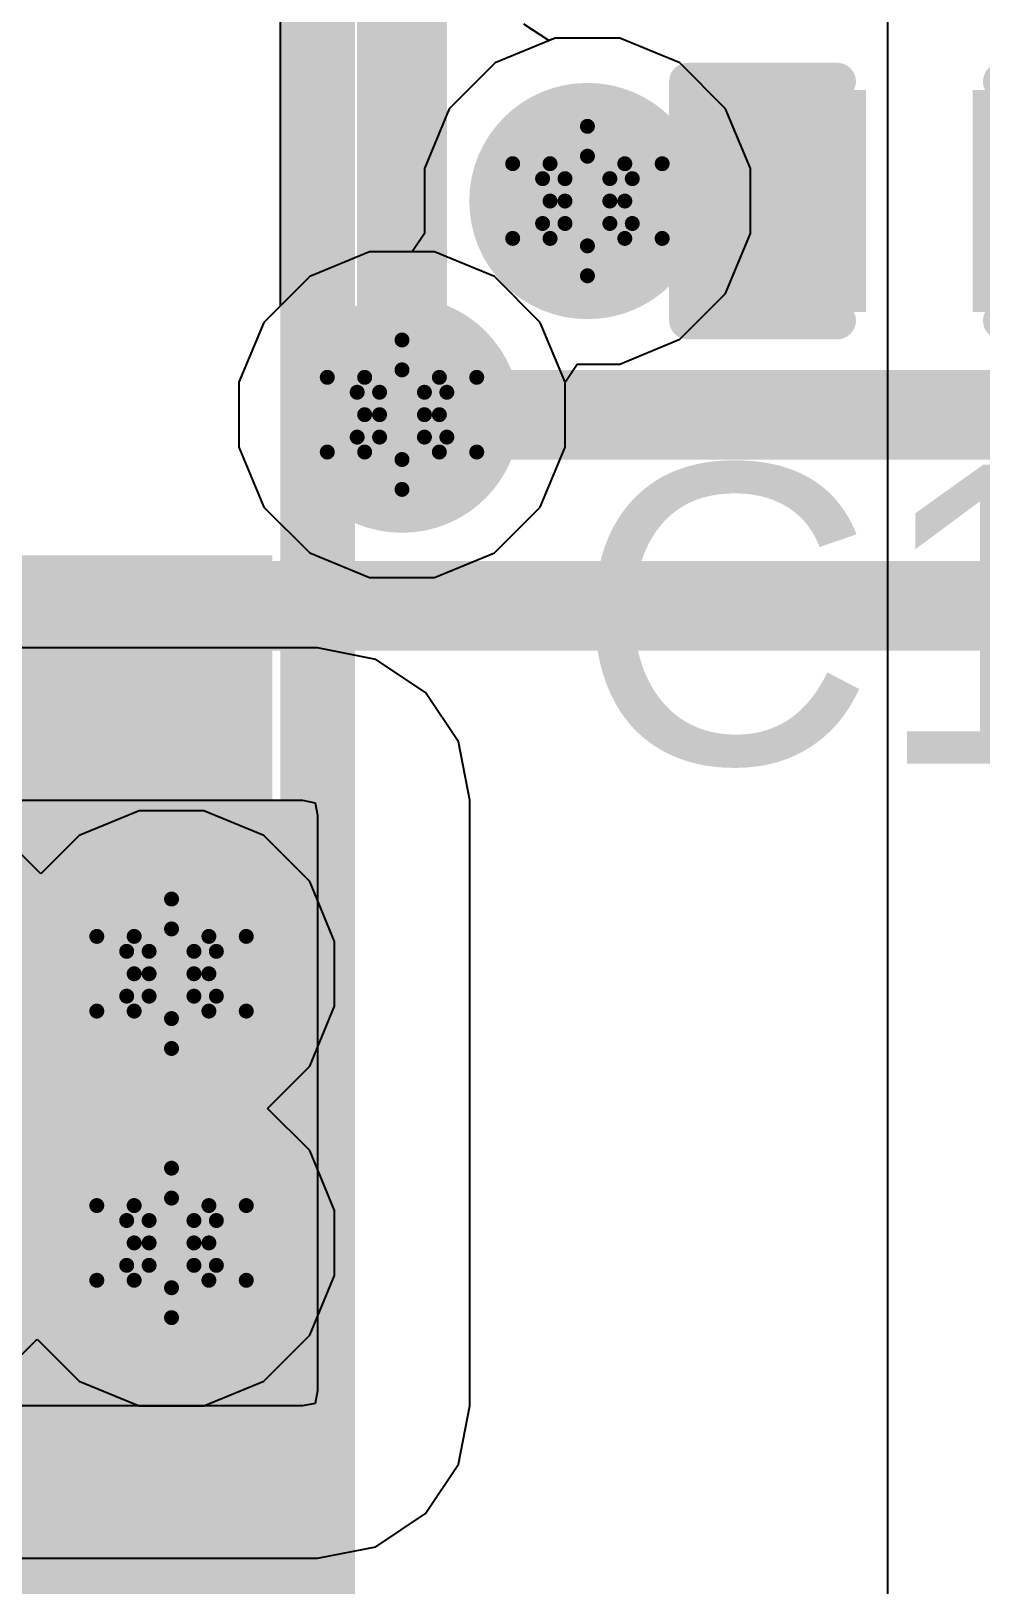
# Model space of a CAD drawing. Header units: inches. Extents: x -5 to 5328, y -4 to 5281.
# Drawn here: x 103.21 to 106.44, y 45.54 to 50.82 of the extents above; entities that cross this region are included whole.
import ezdxf

# ---------------------------------------------------------------- set-up
doc = ezdxf.new("R2010")
doc.units = ezdxf.units.IN
for name, color, linetype in [('Bottom Layer', 5, 'Continuous'), ('Bottom Solder', 6, 'Continuous'), ('Drill Drawing', 1, 'Continuous'), ('Layer 1', 16, 'Continuous'), ('Layer 2', 76, 'Continuous'), ('Top Layer', 1, 'Continuous'), ('Top Overlay', 2, 'Continuous'), ('Top Paste', 8, 'Continuous'), ('Top Solder', 216, 'Continuous'), ('Via Holes', 16, 'Continuous')]:
    doc.layers.add(name, color=color, linetype=linetype)
doc.styles.add('Arial', font='', dxfattribs={"height": 0.2})
doc.styles.get('Arial').set_extended_font_data('Arial')

# ---------------------------------------------------------------- blocks, each defined once
blk = doc.blocks.new('RES_2512_91')
at = {"layer": 'Top Layer'}
blk.add_hatch(color=1, dxfattribs=at).paths.add_polyline_path([(-4.05, 1.7), (-2.45, 1.7), (-2.45, -1.7), (-4.05, -1.7)])
at = {"layer": 'Top Paste'}
blk.add_hatch(color=8, dxfattribs=at).paths.add_polyline_path([(-4.05, 1.7), (-2.45, 1.7), (-2.45, -1.7), (-4.05, -1.7)])
at = {"layer": 'Top Solder'}
blk.add_hatch(color=216, dxfattribs=at).paths.add_polyline_path([(-4.1516, 1.8016), (-2.3484, 1.8016), (-2.3484, -1.8016), (-4.1516, -1.8016)])
at = {"layer": 'Top Overlay'}
blk.add_lwpolyline([(-4.2418, -1.8542, 0.254, 0.254, 0), (4.2366, -1.8542, 0.254, 0.254, 0)], format="xyseb", dxfattribs=at)
blk = doc.blocks.new('C___0402_198')
at = {"layer": 'Top Layer'}
for points in [[(-0.6985, -0.3175), (-0.6985, 0.3175), (-0.2413, 0.3175), (-0.2413, -0.3175)], [(0.2413, -0.3175), (0.2413, 0.3175), (0.6985, 0.3175), (0.6985, -0.3175)]]:
    blk.add_hatch(color=1, dxfattribs=at).paths.add_polyline_path(points)
at = {"layer": 'Top Paste'}
for points in [[(-0.6985, -0.3175), (-0.6985, 0.3175), (-0.2413, 0.3175), (-0.2413, -0.3175)], [(0.2413, -0.3175), (0.2413, 0.3175), (0.6985, 0.3175), (0.6985, -0.3175)]]:
    blk.add_hatch(color=8, dxfattribs=at).paths.add_polyline_path(points)
at = {"layer": 'Top Solder'}
for points in [[(-0.7585, -0.3775), (-0.7585, 0.3775), (-0.1813, 0.3775), (-0.1813, -0.3775)], [(0.1813, -0.3775), (0.1813, 0.3775), (0.7585, 0.3775), (0.7585, -0.3775)]]:
    blk.add_hatch(color=216, dxfattribs=at).paths.add_polyline_path(points)
at = {"layer": 'Top Overlay'}
for points in [[(-0.7874, 0.4064, 0.127, 0.127, 0), (-0.2794, 0.4064, 0.127, 0.127, 0)], [(-0.7874, -0.4064, 0.127, 0.127, 0), (-0.7874, 0.4064, 0.127, 0.127, 0)], [(0.2794, 0.4064, 0.127, 0.127, 0), (0.7874, 0.4064, 0.127, 0.127, 0)], [(0.7874, -0.4064, 0.127, 0.127, 0), (0.7874, 0.4064, 0.127, 0.127, 0)], [(-0.7874, -0.4064, 0.127, 0.127, 0), (-0.2794, -0.4064, 0.127, 0.127, 0)], [(0.2794, -0.4064, 0.127, 0.127, 0), (0.7874, -0.4064, 0.127, 0.127, 0)]]:
    blk.add_lwpolyline(points, format="xyseb", dxfattribs=at)
for points in [[(-0.8191, 0.4064, 0.0635, 0.0635, 1), (-0.7556, 0.4064, 0.0635, 0.0635, 1)], [(-0.8191, 0.4064, 0.0635, 0.0635, 1), (-0.7556, 0.4064, 0.0635, 0.0635, 1)], [(-0.3111, 0.4064, 0.0635, 0.0635, 1), (-0.2477, 0.4064, 0.0635, 0.0635, 1)], [(0.2477, 0.4064, 0.0635, 0.0635, 1), (0.3111, 0.4064, 0.0635, 0.0635, 1)], [(0.7556, 0.4064, 0.0635, 0.0635, 1), (0.8191, 0.4064, 0.0635, 0.0635, 1)], [(0.7556, 0.4064, 0.0635, 0.0635, 1), (0.8191, 0.4064, 0.0635, 0.0635, 1)], [(-0.8191, -0.4064, 0.0635, 0.0635, 1), (-0.7556, -0.4064, 0.0635, 0.0635, 1)], [(-0.8191, -0.4064, 0.0635, 0.0635, 1), (-0.7556, -0.4064, 0.0635, 0.0635, 1)], [(-0.3111, -0.4064, 0.0635, 0.0635, 1), (-0.2477, -0.4064, 0.0635, 0.0635, 1)], [(0.2477, -0.4064, 0.0635, 0.0635, 1), (0.3111, -0.4064, 0.0635, 0.0635, 1)], [(0.7556, -0.4064, 0.0635, 0.0635, 1), (0.8191, -0.4064, 0.0635, 0.0635, 1)], [(0.7556, -0.4064, 0.0635, 0.0635, 1), (0.8191, -0.4064, 0.0635, 0.0635, 1)]]:
    blk.add_lwpolyline(points, format="xyseb", close=True, dxfattribs=at)

msp = doc.modelspace()

# ---------------------------------------------------------------- hatches: boundary and pattern name
at = {"layer": 'Bottom Layer'}
h = msp.add_hatch(color=5, dxfattribs=at)
edge = h.paths.add_edge_path()
edge.add_arc((105.1009, 50.2444), 0.3, 0, 360)
h = msp.add_hatch(color=5, dxfattribs=at)
edge = h.paths.add_edge_path()
edge.add_arc((104.4707, 49.5182), 0.3, 0, 360)
msp.add_hatch(color=5, dxfattribs=at).paths.add_polyline_path([(100.33, 46.1488), (104.1837, 46.1488), (104.1837, 48.2075), (100.33, 48.2075)])
h = msp.add_hatch(color=5, dxfattribs=at)
edge = h.paths.add_edge_path()
edge.add_arc((103.6874, 47.6178), 0.3, 0, 360)
h = msp.add_hatch(color=5, dxfattribs=at)
edge = h.paths.add_edge_path()
edge.add_arc((103.6874, 46.7028), 0.3, 0, 360)
at = {"layer": 'Bottom Solder'}
h = msp.add_hatch(color=6, dxfattribs=at)
edge = h.paths.add_edge_path()
edge.add_arc((105.1009, 50.2444), 0.4016, 0, 360)
h = msp.add_hatch(color=6, dxfattribs=at)
edge = h.paths.add_edge_path()
edge.add_arc((104.4707, 49.5182), 0.4016, 0, 360)
h = msp.add_hatch(color=6, dxfattribs=at)
edge = h.paths.add_edge_path()
edge.add_arc((103.6874, 47.6178), 0.4016, 0, 360)
h = msp.add_hatch(color=6, dxfattribs=at)
edge = h.paths.add_edge_path()
edge.add_arc((103.6874, 46.7028), 0.4016, 0, 360)
at = {"layer": 'Layer 1'}
h = msp.add_hatch(color=16, dxfattribs=at)
edge = h.paths.add_edge_path()
edge.add_arc((105.1009, 50.2444), 0.3, 0, 360)
h = msp.add_hatch(color=16, dxfattribs=at)
edge = h.paths.add_edge_path()
edge.add_arc((104.4707, 49.5182), 0.3, 0, 360)
h = msp.add_hatch(color=16, dxfattribs=at)
edge = h.paths.add_edge_path()
edge.add_arc((103.6874, 47.6178), 0.3, 0, 360)
h = msp.add_hatch(color=16, dxfattribs=at)
edge = h.paths.add_edge_path()
edge.add_arc((103.6874, 46.7028), 0.3, 0, 360)
at = {"layer": 'Layer 2'}
h = msp.add_hatch(color=76, dxfattribs=at)
edge = h.paths.add_edge_path()
edge.add_arc((105.1009, 50.2444), 0.3, 0, 360)
h = msp.add_hatch(color=76, dxfattribs=at)
edge = h.paths.add_edge_path()
edge.add_arc((104.4707, 49.5182), 0.3, 0, 360)
h = msp.add_hatch(color=76, dxfattribs=at)
edge = h.paths.add_edge_path()
edge.add_arc((103.6874, 47.6178), 0.3, 0, 360)
h = msp.add_hatch(color=76, dxfattribs=at)
edge = h.paths.add_edge_path()
edge.add_arc((103.6874, 46.7028), 0.3, 0, 360)
at = {"layer": 'Top Layer'}
h = msp.add_hatch(color=1, dxfattribs=at)
edge = h.paths.add_edge_path()
edge.add_arc((105.1009, 50.2444), 0.3, 0, 360)
h = msp.add_hatch(color=1, dxfattribs=at)
edge = h.paths.add_edge_path()
edge.add_arc((104.4707, 49.5182), 0.3, 0, 360)
msp.add_hatch(color=1, dxfattribs=at).paths.add_polyline_path([(100.6295, 44.3102), (104.0295, 44.3102), (104.0295, 49.0397), (100.6295, 49.0397)])
h = msp.add_hatch(color=1, dxfattribs=at)
edge = h.paths.add_edge_path()
edge.add_arc((103.6874, 47.6178), 0.3, 0, 360)
h = msp.add_hatch(color=1, dxfattribs=at)
edge = h.paths.add_edge_path()
edge.add_arc((103.6874, 46.7028), 0.3, 0, 360)
at = {"layer": 'Top Solder'}
h = msp.add_hatch(color=216, dxfattribs=at)
edge = h.paths.add_edge_path()
edge.add_arc((105.1009, 50.2444), 0.4016, 0, 360)
h = msp.add_hatch(color=216, dxfattribs=at)
edge = h.paths.add_edge_path()
edge.add_arc((104.4707, 49.5182), 0.4016, 0, 360)
h = msp.add_hatch(color=216, dxfattribs=at)
edge = h.paths.add_edge_path()
edge.add_arc((103.6874, 47.6178), 0.4016, 0, 360)
h = msp.add_hatch(color=216, dxfattribs=at)
edge = h.paths.add_edge_path()
edge.add_arc((103.6874, 46.7028), 0.4016, 0, 360)
at = {"layer": 'Via Holes'}
h = msp.add_hatch(color=7, dxfattribs=at)
edge = h.paths.add_edge_path()
edge.add_arc((105.1009, 50.2444), 0.15, 0, 360)
h = msp.add_hatch(color=7, dxfattribs=at)
edge = h.paths.add_edge_path()
edge.add_arc((104.4707, 49.5182), 0.15, 0, 360)
h = msp.add_hatch(color=7, dxfattribs=at)
edge = h.paths.add_edge_path()
edge.add_arc((103.6874, 47.6178), 0.15, 0, 360)
h = msp.add_hatch(color=7, dxfattribs=at)
edge = h.paths.add_edge_path()
edge.add_arc((103.6874, 46.7028), 0.15, 0, 360)

# ---------------------------------------------------------------- linework, layer by layer
at = {"layer": 'Bottom Layer'}
for p, q in [((104.9907, 50.7984), (104.7871, 50.714)), ((105.2111, 50.7984), (104.9907, 50.7984)), ((105.4147, 50.714), (105.2111, 50.7984)), ((104.7871, 50.714), (104.6313, 50.5582)), ((105.5706, 50.5582), (105.4147, 50.714)), ((104.6313, 50.5582), (104.5469, 50.3546)), ((105.6549, 50.3546), (105.5706, 50.5582)), ((104.5469, 50.3546), (104.5469, 50.1342)), ((105.6549, 50.1342), (105.6549, 50.3546)), ((104.5469, 50.1342), (104.5055, 50.0722)), ((105.5706, 49.9305), (105.6549, 50.1342)), ((104.3605, 50.0722), (104.1569, 49.9878)), ((104.5055, 50.0722), (104.3605, 50.0722)), ((104.1569, 49.9878), (104.0011, 49.832)), ((105.4147, 49.7747), (105.5706, 49.9305)), ((104.0011, 49.832), (103.9167, 49.6284)), ((105.2111, 49.6904), (105.4147, 49.7747)), ((105.0247, 49.6284), (105.0662, 49.6904)), ((105.0662, 49.6904), (105.2111, 49.6904)), ((103.9167, 49.6284), (103.9167, 49.408)), ((105.0247, 49.408), (105.0247, 49.6284)), ((103.9167, 49.408), (104.0011, 49.2044)), ((104.9404, 49.2044), (105.0247, 49.408)), ((104.0011, 49.2044), (104.1569, 49.0485)), ((104.7845, 49.0485), (104.9404, 49.2044)), ((104.1569, 49.0485), (104.3605, 48.9642)), ((104.5809, 48.9642), (104.7845, 49.0485)), ((104.3605, 48.9642), (104.5809, 48.9642)), ((104.1837, 48.7255), (100.33, 48.7255)), ((104.3819, 48.6861), (104.1837, 48.7255)), ((104.55, 48.5738), (104.3819, 48.6861)), ((104.6622, 48.4058), (104.55, 48.5738)), ((104.7017, 48.2075), (104.6622, 48.4058)), ((100.381, 48.2075), (104.1327, 48.2075)), ((104.1327, 48.2075), (104.1753, 48.1991)), ((104.1753, 48.1991), (104.1837, 48.1565)), ((104.7017, 46.1488), (104.7017, 48.2075)), ((104.1837, 48.1565), (104.1837, 46.1998)), ((104.1837, 46.1998), (104.1753, 46.1572)), ((104.1327, 46.1488), (100.381, 46.1488)), ((104.1753, 46.1572), (104.1327, 46.1488)), ((104.6622, 45.9505), (104.7017, 46.1488)), ((104.55, 45.7825), (104.6622, 45.9505)), ((104.3819, 45.6702), (104.55, 45.7825)), ((104.1837, 45.6308), (104.3819, 45.6702)), ((100.33, 45.6308), (104.1837, 45.6308))]:
    msp.add_line(p, q, dxfattribs=at)
at = {"layer": 'Drill Drawing'}
for points in [[(104.9739, 50.3714, 0.0508, 0.0508, 0), (105.1009, 50.4984, 0.0508, 0.0508, 0)], [(105.1009, 50.4984, 0.0508, 0.0508, 0), (105.2279, 50.3714, 0.0508, 0.0508, 0)], [(104.8469, 50.3714, 0.0508, 0.0508, 0), (104.9739, 50.2444, 0.0508, 0.0508, 0)], [(104.8469, 50.3714, 0.0508, 0.0508, 0), (104.9739, 50.3714, 0.0508, 0.0508, 0)], [(105.0247, 50.3206, 0.0508, 0.0508, 0), (105.1009, 50.3968, 0.0508, 0.0508, 0)], [(105.1009, 50.3968, 0.0508, 0.0508, 0), (105.1771, 50.3206, 0.0508, 0.0508, 0)], [(105.2279, 50.3714, 0.0508, 0.0508, 0), (105.3549, 50.3714, 0.0508, 0.0508, 0)], [(105.2279, 50.2444, 0.0508, 0.0508, 0), (105.3549, 50.3714, 0.0508, 0.0508, 0)], [(104.9485, 50.3206, 0.0508, 0.0508, 0), (105.0247, 50.2444, 0.0508, 0.0508, 0)], [(104.9485, 50.3206, 0.0508, 0.0508, 0), (105.0247, 50.3206, 0.0508, 0.0508, 0)], [(105.1771, 50.3206, 0.0508, 0.0508, 0), (105.2533, 50.3206, 0.0508, 0.0508, 0)], [(105.1771, 50.2444, 0.0508, 0.0508, 0), (105.2533, 50.3206, 0.0508, 0.0508, 0)], [(104.8469, 50.1174, 0.0508, 0.0508, 0), (104.9739, 50.2444, 0.0508, 0.0508, 0)], [(104.9485, 50.1682, 0.0508, 0.0508, 0), (105.0247, 50.2444, 0.0508, 0.0508, 0)], [(105.1771, 50.2444, 0.0508, 0.0508, 0), (105.2533, 50.1682, 0.0508, 0.0508, 0)], [(105.2279, 50.2444, 0.0508, 0.0508, 0), (105.3549, 50.1174, 0.0508, 0.0508, 0)], [(104.9485, 50.1682, 0.0508, 0.0508, 0), (105.0247, 50.1682, 0.0508, 0.0508, 0)], [(105.0247, 50.1682, 0.0508, 0.0508, 0), (105.1009, 50.092, 0.0508, 0.0508, 0)], [(105.1009, 50.092, 0.0508, 0.0508, 0), (105.1771, 50.1682, 0.0508, 0.0508, 0)], [(105.1771, 50.1682, 0.0508, 0.0508, 0), (105.2533, 50.1682, 0.0508, 0.0508, 0)], [(104.8469, 50.1174, 0.0508, 0.0508, 0), (104.9739, 50.1174, 0.0508, 0.0508, 0)], [(104.9739, 50.1174, 0.0508, 0.0508, 0), (105.1009, 49.9904, 0.0508, 0.0508, 0)], [(105.1009, 49.9904, 0.0508, 0.0508, 0), (105.2279, 50.1174, 0.0508, 0.0508, 0)], [(105.2279, 50.1174, 0.0508, 0.0508, 0), (105.3549, 50.1174, 0.0508, 0.0508, 0)], [(104.3437, 49.6452, 0.0508, 0.0508, 0), (104.4707, 49.7722, 0.0508, 0.0508, 0)], [(104.4707, 49.7722, 0.0508, 0.0508, 0), (104.5977, 49.6452, 0.0508, 0.0508, 0)], [(104.2167, 49.6452, 0.0508, 0.0508, 0), (104.3437, 49.5182, 0.0508, 0.0508, 0)], [(104.2167, 49.6452, 0.0508, 0.0508, 0), (104.3437, 49.6452, 0.0508, 0.0508, 0)], [(104.3945, 49.5944, 0.0508, 0.0508, 0), (104.4707, 49.6706, 0.0508, 0.0508, 0)], [(104.4707, 49.6706, 0.0508, 0.0508, 0), (104.5469, 49.5944, 0.0508, 0.0508, 0)], [(104.5977, 49.6452, 0.0508, 0.0508, 0), (104.7247, 49.6452, 0.0508, 0.0508, 0)], [(104.5977, 49.5182, 0.0508, 0.0508, 0), (104.7247, 49.6452, 0.0508, 0.0508, 0)], [(104.3183, 49.5944, 0.0508, 0.0508, 0), (104.3945, 49.5182, 0.0508, 0.0508, 0)], [(104.3183, 49.5944, 0.0508, 0.0508, 0), (104.3945, 49.5944, 0.0508, 0.0508, 0)], [(104.5469, 49.5944, 0.0508, 0.0508, 0), (104.6231, 49.5944, 0.0508, 0.0508, 0)], [(104.5469, 49.5182, 0.0508, 0.0508, 0), (104.6231, 49.5944, 0.0508, 0.0508, 0)], [(104.2167, 49.3912, 0.0508, 0.0508, 0), (104.3437, 49.5182, 0.0508, 0.0508, 0)], [(104.3183, 49.442, 0.0508, 0.0508, 0), (104.3945, 49.5182, 0.0508, 0.0508, 0)], [(104.5469, 49.5182, 0.0508, 0.0508, 0), (104.6231, 49.442, 0.0508, 0.0508, 0)], [(104.5977, 49.5182, 0.0508, 0.0508, 0), (104.7247, 49.3912, 0.0508, 0.0508, 0)], [(104.3183, 49.442, 0.0508, 0.0508, 0), (104.3945, 49.442, 0.0508, 0.0508, 0)], [(104.3945, 49.442, 0.0508, 0.0508, 0), (104.4707, 49.3658, 0.0508, 0.0508, 0)], [(104.4707, 49.3658, 0.0508, 0.0508, 0), (104.5469, 49.442, 0.0508, 0.0508, 0)], [(104.5469, 49.442, 0.0508, 0.0508, 0), (104.6231, 49.442, 0.0508, 0.0508, 0)], [(104.2167, 49.3912, 0.0508, 0.0508, 0), (104.3437, 49.3912, 0.0508, 0.0508, 0)], [(104.3437, 49.3912, 0.0508, 0.0508, 0), (104.4707, 49.2642, 0.0508, 0.0508, 0)], [(104.4707, 49.2642, 0.0508, 0.0508, 0), (104.5977, 49.3912, 0.0508, 0.0508, 0)], [(104.5977, 49.3912, 0.0508, 0.0508, 0), (104.7247, 49.3912, 0.0508, 0.0508, 0)], [(103.5604, 47.7448, 0.0508, 0.0508, 0), (103.6874, 47.8718, 0.0508, 0.0508, 0)], [(103.6874, 47.8718, 0.0508, 0.0508, 0), (103.8144, 47.7448, 0.0508, 0.0508, 0)], [(103.4334, 47.7448, 0.0508, 0.0508, 0), (103.5604, 47.6178, 0.0508, 0.0508, 0)], [(103.4334, 47.7448, 0.0508, 0.0508, 0), (103.5604, 47.7448, 0.0508, 0.0508, 0)], [(103.6112, 47.694, 0.0508, 0.0508, 0), (103.6874, 47.7702, 0.0508, 0.0508, 0)], [(103.6874, 47.7702, 0.0508, 0.0508, 0), (103.7636, 47.694, 0.0508, 0.0508, 0)], [(103.8144, 47.7448, 0.0508, 0.0508, 0), (103.9414, 47.7448, 0.0508, 0.0508, 0)], [(103.8144, 47.6178, 0.0508, 0.0508, 0), (103.9414, 47.7448, 0.0508, 0.0508, 0)], [(103.535, 47.694, 0.0508, 0.0508, 0), (103.6112, 47.6178, 0.0508, 0.0508, 0)], [(103.535, 47.694, 0.0508, 0.0508, 0), (103.6112, 47.694, 0.0508, 0.0508, 0)], [(103.7636, 47.694, 0.0508, 0.0508, 0), (103.8398, 47.694, 0.0508, 0.0508, 0)], [(103.7636, 47.6178, 0.0508, 0.0508, 0), (103.8398, 47.694, 0.0508, 0.0508, 0)], [(103.4334, 47.4908, 0.0508, 0.0508, 0), (103.5604, 47.6178, 0.0508, 0.0508, 0)], [(103.535, 47.5416, 0.0508, 0.0508, 0), (103.6112, 47.6178, 0.0508, 0.0508, 0)], [(103.7636, 47.6178, 0.0508, 0.0508, 0), (103.8398, 47.5416, 0.0508, 0.0508, 0)], [(103.8144, 47.6178, 0.0508, 0.0508, 0), (103.9414, 47.4908, 0.0508, 0.0508, 0)], [(103.535, 47.5416, 0.0508, 0.0508, 0), (103.6112, 47.5416, 0.0508, 0.0508, 0)], [(103.6112, 47.5416, 0.0508, 0.0508, 0), (103.6874, 47.4654, 0.0508, 0.0508, 0)], [(103.6874, 47.4654, 0.0508, 0.0508, 0), (103.7636, 47.5416, 0.0508, 0.0508, 0)], [(103.7636, 47.5416, 0.0508, 0.0508, 0), (103.8398, 47.5416, 0.0508, 0.0508, 0)], [(103.4334, 47.4908, 0.0508, 0.0508, 0), (103.5604, 47.4908, 0.0508, 0.0508, 0)], [(103.5604, 47.4908, 0.0508, 0.0508, 0), (103.6874, 47.3638, 0.0508, 0.0508, 0)], [(103.6874, 47.3638, 0.0508, 0.0508, 0), (103.8144, 47.4908, 0.0508, 0.0508, 0)], [(103.8144, 47.4908, 0.0508, 0.0508, 0), (103.9414, 47.4908, 0.0508, 0.0508, 0)], [(103.5604, 46.8298, 0.0508, 0.0508, 0), (103.6874, 46.9568, 0.0508, 0.0508, 0)], [(103.6874, 46.9568, 0.0508, 0.0508, 0), (103.8144, 46.8298, 0.0508, 0.0508, 0)], [(103.4334, 46.8298, 0.0508, 0.0508, 0), (103.5604, 46.7028, 0.0508, 0.0508, 0)], [(103.4334, 46.8298, 0.0508, 0.0508, 0), (103.5604, 46.8298, 0.0508, 0.0508, 0)], [(103.6112, 46.779, 0.0508, 0.0508, 0), (103.6874, 46.8552, 0.0508, 0.0508, 0)], [(103.6874, 46.8552, 0.0508, 0.0508, 0), (103.7636, 46.779, 0.0508, 0.0508, 0)], [(103.8144, 46.8298, 0.0508, 0.0508, 0), (103.9414, 46.8298, 0.0508, 0.0508, 0)], [(103.8144, 46.7028, 0.0508, 0.0508, 0), (103.9414, 46.8298, 0.0508, 0.0508, 0)], [(103.535, 46.779, 0.0508, 0.0508, 0), (103.6112, 46.7028, 0.0508, 0.0508, 0)], [(103.535, 46.779, 0.0508, 0.0508, 0), (103.6112, 46.779, 0.0508, 0.0508, 0)], [(103.7636, 46.779, 0.0508, 0.0508, 0), (103.8398, 46.779, 0.0508, 0.0508, 0)], [(103.7636, 46.7028, 0.0508, 0.0508, 0), (103.8398, 46.779, 0.0508, 0.0508, 0)], [(103.4334, 46.5758, 0.0508, 0.0508, 0), (103.5604, 46.7028, 0.0508, 0.0508, 0)], [(103.535, 46.6266, 0.0508, 0.0508, 0), (103.6112, 46.7028, 0.0508, 0.0508, 0)], [(103.7636, 46.7028, 0.0508, 0.0508, 0), (103.8398, 46.6266, 0.0508, 0.0508, 0)], [(103.8144, 46.7028, 0.0508, 0.0508, 0), (103.9414, 46.5758, 0.0508, 0.0508, 0)], [(103.535, 46.6266, 0.0508, 0.0508, 0), (103.6112, 46.6266, 0.0508, 0.0508, 0)], [(103.6112, 46.6266, 0.0508, 0.0508, 0), (103.6874, 46.5504, 0.0508, 0.0508, 0)], [(103.6874, 46.5504, 0.0508, 0.0508, 0), (103.7636, 46.6266, 0.0508, 0.0508, 0)], [(103.7636, 46.6266, 0.0508, 0.0508, 0), (103.8398, 46.6266, 0.0508, 0.0508, 0)], [(103.4334, 46.5758, 0.0508, 0.0508, 0), (103.5604, 46.5758, 0.0508, 0.0508, 0)], [(103.5604, 46.5758, 0.0508, 0.0508, 0), (103.6874, 46.4488, 0.0508, 0.0508, 0)], [(103.6874, 46.4488, 0.0508, 0.0508, 0), (103.8144, 46.5758, 0.0508, 0.0508, 0)], [(103.8144, 46.5758, 0.0508, 0.0508, 0), (103.9414, 46.5758, 0.0508, 0.0508, 0)]]:
    msp.add_lwpolyline(points, format="xyseb", dxfattribs=at)
for points in [[(105.0882, 50.4984, 0.0254, 0.0254, 1), (105.1136, 50.4984, 0.0254, 0.0254, 1)], [(105.0882, 50.4984, 0.0254, 0.0254, 1), (105.1136, 50.4984, 0.0254, 0.0254, 1)], [(104.8342, 50.3714, 0.0254, 0.0254, 1), (104.8596, 50.3714, 0.0254, 0.0254, 1)], [(104.8342, 50.3714, 0.0254, 0.0254, 1), (104.8596, 50.3714, 0.0254, 0.0254, 1)], [(104.9612, 50.3714, 0.0254, 0.0254, 1), (104.9866, 50.3714, 0.0254, 0.0254, 1)], [(104.9612, 50.3714, 0.0254, 0.0254, 1), (104.9866, 50.3714, 0.0254, 0.0254, 1)], [(105.0882, 50.3968, 0.0254, 0.0254, 1), (105.1136, 50.3968, 0.0254, 0.0254, 1)], [(105.0882, 50.3968, 0.0254, 0.0254, 1), (105.1136, 50.3968, 0.0254, 0.0254, 1)], [(105.2152, 50.3714, 0.0254, 0.0254, 1), (105.2406, 50.3714, 0.0254, 0.0254, 1)], [(105.2152, 50.3714, 0.0254, 0.0254, 1), (105.2406, 50.3714, 0.0254, 0.0254, 1)], [(105.3422, 50.3714, 0.0254, 0.0254, 1), (105.3676, 50.3714, 0.0254, 0.0254, 1)], [(105.3422, 50.3714, 0.0254, 0.0254, 1), (105.3676, 50.3714, 0.0254, 0.0254, 1)], [(104.9358, 50.3206, 0.0254, 0.0254, 1), (104.9612, 50.3206, 0.0254, 0.0254, 1)], [(104.9358, 50.3206, 0.0254, 0.0254, 1), (104.9612, 50.3206, 0.0254, 0.0254, 1)], [(105.012, 50.3206, 0.0254, 0.0254, 1), (105.0374, 50.3206, 0.0254, 0.0254, 1)], [(105.012, 50.3206, 0.0254, 0.0254, 1), (105.0374, 50.3206, 0.0254, 0.0254, 1)], [(105.1644, 50.3206, 0.0254, 0.0254, 1), (105.1898, 50.3206, 0.0254, 0.0254, 1)], [(105.1644, 50.3206, 0.0254, 0.0254, 1), (105.1898, 50.3206, 0.0254, 0.0254, 1)], [(105.2406, 50.3206, 0.0254, 0.0254, 1), (105.266, 50.3206, 0.0254, 0.0254, 1)], [(105.2406, 50.3206, 0.0254, 0.0254, 1), (105.266, 50.3206, 0.0254, 0.0254, 1)], [(104.9612, 50.2444, 0.0254, 0.0254, 1), (104.9866, 50.2444, 0.0254, 0.0254, 1)], [(104.9612, 50.2444, 0.0254, 0.0254, 1), (104.9866, 50.2444, 0.0254, 0.0254, 1)], [(105.012, 50.2444, 0.0254, 0.0254, 1), (105.0374, 50.2444, 0.0254, 0.0254, 1)], [(105.012, 50.2444, 0.0254, 0.0254, 1), (105.0374, 50.2444, 0.0254, 0.0254, 1)], [(105.1644, 50.2444, 0.0254, 0.0254, 1), (105.1898, 50.2444, 0.0254, 0.0254, 1)], [(105.1644, 50.2444, 0.0254, 0.0254, 1), (105.1898, 50.2444, 0.0254, 0.0254, 1)], [(105.2152, 50.2444, 0.0254, 0.0254, 1), (105.2406, 50.2444, 0.0254, 0.0254, 1)], [(105.2152, 50.2444, 0.0254, 0.0254, 1), (105.2406, 50.2444, 0.0254, 0.0254, 1)], [(104.9358, 50.1682, 0.0254, 0.0254, 1), (104.9612, 50.1682, 0.0254, 0.0254, 1)], [(104.9358, 50.1682, 0.0254, 0.0254, 1), (104.9612, 50.1682, 0.0254, 0.0254, 1)], [(105.012, 50.1682, 0.0254, 0.0254, 1), (105.0374, 50.1682, 0.0254, 0.0254, 1)], [(105.012, 50.1682, 0.0254, 0.0254, 1), (105.0374, 50.1682, 0.0254, 0.0254, 1)], [(105.1644, 50.1682, 0.0254, 0.0254, 1), (105.1898, 50.1682, 0.0254, 0.0254, 1)], [(105.1644, 50.1682, 0.0254, 0.0254, 1), (105.1898, 50.1682, 0.0254, 0.0254, 1)], [(105.2406, 50.1682, 0.0254, 0.0254, 1), (105.266, 50.1682, 0.0254, 0.0254, 1)], [(105.2406, 50.1682, 0.0254, 0.0254, 1), (105.266, 50.1682, 0.0254, 0.0254, 1)], [(104.8342, 50.1174, 0.0254, 0.0254, 1), (104.8596, 50.1174, 0.0254, 0.0254, 1)], [(104.8342, 50.1174, 0.0254, 0.0254, 1), (104.8596, 50.1174, 0.0254, 0.0254, 1)], [(104.9612, 50.1174, 0.0254, 0.0254, 1), (104.9866, 50.1174, 0.0254, 0.0254, 1)], [(104.9612, 50.1174, 0.0254, 0.0254, 1), (104.9866, 50.1174, 0.0254, 0.0254, 1)], [(105.2152, 50.1174, 0.0254, 0.0254, 1), (105.2406, 50.1174, 0.0254, 0.0254, 1)], [(105.2152, 50.1174, 0.0254, 0.0254, 1), (105.2406, 50.1174, 0.0254, 0.0254, 1)], [(105.3422, 50.1174, 0.0254, 0.0254, 1), (105.3676, 50.1174, 0.0254, 0.0254, 1)], [(105.3422, 50.1174, 0.0254, 0.0254, 1), (105.3676, 50.1174, 0.0254, 0.0254, 1)], [(105.0882, 50.092, 0.0254, 0.0254, 1), (105.1136, 50.092, 0.0254, 0.0254, 1)], [(105.0882, 50.092, 0.0254, 0.0254, 1), (105.1136, 50.092, 0.0254, 0.0254, 1)], [(105.0882, 49.9904, 0.0254, 0.0254, 1), (105.1136, 49.9904, 0.0254, 0.0254, 1)], [(105.0882, 49.9904, 0.0254, 0.0254, 1), (105.1136, 49.9904, 0.0254, 0.0254, 1)], [(104.458, 49.7722, 0.0254, 0.0254, 1), (104.4834, 49.7722, 0.0254, 0.0254, 1)], [(104.458, 49.7722, 0.0254, 0.0254, 1), (104.4834, 49.7722, 0.0254, 0.0254, 1)], [(104.204, 49.6452, 0.0254, 0.0254, 1), (104.2294, 49.6452, 0.0254, 0.0254, 1)], [(104.204, 49.6452, 0.0254, 0.0254, 1), (104.2294, 49.6452, 0.0254, 0.0254, 1)], [(104.331, 49.6452, 0.0254, 0.0254, 1), (104.3564, 49.6452, 0.0254, 0.0254, 1)], [(104.331, 49.6452, 0.0254, 0.0254, 1), (104.3564, 49.6452, 0.0254, 0.0254, 1)], [(104.458, 49.6706, 0.0254, 0.0254, 1), (104.4834, 49.6706, 0.0254, 0.0254, 1)], [(104.458, 49.6706, 0.0254, 0.0254, 1), (104.4834, 49.6706, 0.0254, 0.0254, 1)], [(104.585, 49.6452, 0.0254, 0.0254, 1), (104.6104, 49.6452, 0.0254, 0.0254, 1)], [(104.585, 49.6452, 0.0254, 0.0254, 1), (104.6104, 49.6452, 0.0254, 0.0254, 1)], [(104.712, 49.6452, 0.0254, 0.0254, 1), (104.7374, 49.6452, 0.0254, 0.0254, 1)], [(104.712, 49.6452, 0.0254, 0.0254, 1), (104.7374, 49.6452, 0.0254, 0.0254, 1)], [(104.3056, 49.5944, 0.0254, 0.0254, 1), (104.331, 49.5944, 0.0254, 0.0254, 1)], [(104.3056, 49.5944, 0.0254, 0.0254, 1), (104.331, 49.5944, 0.0254, 0.0254, 1)], [(104.3818, 49.5944, 0.0254, 0.0254, 1), (104.4072, 49.5944, 0.0254, 0.0254, 1)], [(104.3818, 49.5944, 0.0254, 0.0254, 1), (104.4072, 49.5944, 0.0254, 0.0254, 1)], [(104.5342, 49.5944, 0.0254, 0.0254, 1), (104.5596, 49.5944, 0.0254, 0.0254, 1)], [(104.5342, 49.5944, 0.0254, 0.0254, 1), (104.5596, 49.5944, 0.0254, 0.0254, 1)], [(104.6104, 49.5944, 0.0254, 0.0254, 1), (104.6358, 49.5944, 0.0254, 0.0254, 1)], [(104.6104, 49.5944, 0.0254, 0.0254, 1), (104.6358, 49.5944, 0.0254, 0.0254, 1)], [(104.331, 49.5182, 0.0254, 0.0254, 1), (104.3564, 49.5182, 0.0254, 0.0254, 1)], [(104.331, 49.5182, 0.0254, 0.0254, 1), (104.3564, 49.5182, 0.0254, 0.0254, 1)], [(104.3818, 49.5182, 0.0254, 0.0254, 1), (104.4072, 49.5182, 0.0254, 0.0254, 1)], [(104.3818, 49.5182, 0.0254, 0.0254, 1), (104.4072, 49.5182, 0.0254, 0.0254, 1)], [(104.5342, 49.5182, 0.0254, 0.0254, 1), (104.5596, 49.5182, 0.0254, 0.0254, 1)], [(104.5342, 49.5182, 0.0254, 0.0254, 1), (104.5596, 49.5182, 0.0254, 0.0254, 1)], [(104.585, 49.5182, 0.0254, 0.0254, 1), (104.6104, 49.5182, 0.0254, 0.0254, 1)], [(104.585, 49.5182, 0.0254, 0.0254, 1), (104.6104, 49.5182, 0.0254, 0.0254, 1)], [(104.3056, 49.442, 0.0254, 0.0254, 1), (104.331, 49.442, 0.0254, 0.0254, 1)], [(104.3056, 49.442, 0.0254, 0.0254, 1), (104.331, 49.442, 0.0254, 0.0254, 1)], [(104.3818, 49.442, 0.0254, 0.0254, 1), (104.4072, 49.442, 0.0254, 0.0254, 1)], [(104.3818, 49.442, 0.0254, 0.0254, 1), (104.4072, 49.442, 0.0254, 0.0254, 1)], [(104.5342, 49.442, 0.0254, 0.0254, 1), (104.5596, 49.442, 0.0254, 0.0254, 1)], [(104.5342, 49.442, 0.0254, 0.0254, 1), (104.5596, 49.442, 0.0254, 0.0254, 1)], [(104.6104, 49.442, 0.0254, 0.0254, 1), (104.6358, 49.442, 0.0254, 0.0254, 1)], [(104.6104, 49.442, 0.0254, 0.0254, 1), (104.6358, 49.442, 0.0254, 0.0254, 1)], [(104.204, 49.3912, 0.0254, 0.0254, 1), (104.2294, 49.3912, 0.0254, 0.0254, 1)], [(104.204, 49.3912, 0.0254, 0.0254, 1), (104.2294, 49.3912, 0.0254, 0.0254, 1)], [(104.331, 49.3912, 0.0254, 0.0254, 1), (104.3564, 49.3912, 0.0254, 0.0254, 1)], [(104.331, 49.3912, 0.0254, 0.0254, 1), (104.3564, 49.3912, 0.0254, 0.0254, 1)], [(104.458, 49.3658, 0.0254, 0.0254, 1), (104.4834, 49.3658, 0.0254, 0.0254, 1)], [(104.458, 49.3658, 0.0254, 0.0254, 1), (104.4834, 49.3658, 0.0254, 0.0254, 1)], [(104.585, 49.3912, 0.0254, 0.0254, 1), (104.6104, 49.3912, 0.0254, 0.0254, 1)], [(104.585, 49.3912, 0.0254, 0.0254, 1), (104.6104, 49.3912, 0.0254, 0.0254, 1)], [(104.712, 49.3912, 0.0254, 0.0254, 1), (104.7374, 49.3912, 0.0254, 0.0254, 1)], [(104.712, 49.3912, 0.0254, 0.0254, 1), (104.7374, 49.3912, 0.0254, 0.0254, 1)], [(104.458, 49.2642, 0.0254, 0.0254, 1), (104.4834, 49.2642, 0.0254, 0.0254, 1)], [(104.458, 49.2642, 0.0254, 0.0254, 1), (104.4834, 49.2642, 0.0254, 0.0254, 1)], [(103.6747, 47.8718, 0.0254, 0.0254, 1), (103.7001, 47.8718, 0.0254, 0.0254, 1)], [(103.6747, 47.8718, 0.0254, 0.0254, 1), (103.7001, 47.8718, 0.0254, 0.0254, 1)], [(103.4207, 47.7448, 0.0254, 0.0254, 1), (103.4461, 47.7448, 0.0254, 0.0254, 1)], [(103.4207, 47.7448, 0.0254, 0.0254, 1), (103.4461, 47.7448, 0.0254, 0.0254, 1)], [(103.5477, 47.7448, 0.0254, 0.0254, 1), (103.5731, 47.7448, 0.0254, 0.0254, 1)], [(103.5477, 47.7448, 0.0254, 0.0254, 1), (103.5731, 47.7448, 0.0254, 0.0254, 1)], [(103.6747, 47.7702, 0.0254, 0.0254, 1), (103.7001, 47.7702, 0.0254, 0.0254, 1)], [(103.6747, 47.7702, 0.0254, 0.0254, 1), (103.7001, 47.7702, 0.0254, 0.0254, 1)], [(103.8017, 47.7448, 0.0254, 0.0254, 1), (103.8271, 47.7448, 0.0254, 0.0254, 1)], [(103.8017, 47.7448, 0.0254, 0.0254, 1), (103.8271, 47.7448, 0.0254, 0.0254, 1)], [(103.9287, 47.7448, 0.0254, 0.0254, 1), (103.9541, 47.7448, 0.0254, 0.0254, 1)], [(103.9287, 47.7448, 0.0254, 0.0254, 1), (103.9541, 47.7448, 0.0254, 0.0254, 1)], [(103.5223, 47.694, 0.0254, 0.0254, 1), (103.5477, 47.694, 0.0254, 0.0254, 1)], [(103.5223, 47.694, 0.0254, 0.0254, 1), (103.5477, 47.694, 0.0254, 0.0254, 1)], [(103.5985, 47.694, 0.0254, 0.0254, 1), (103.6239, 47.694, 0.0254, 0.0254, 1)], [(103.5985, 47.694, 0.0254, 0.0254, 1), (103.6239, 47.694, 0.0254, 0.0254, 1)], [(103.7509, 47.694, 0.0254, 0.0254, 1), (103.7763, 47.694, 0.0254, 0.0254, 1)], [(103.7509, 47.694, 0.0254, 0.0254, 1), (103.7763, 47.694, 0.0254, 0.0254, 1)], [(103.8271, 47.694, 0.0254, 0.0254, 1), (103.8525, 47.694, 0.0254, 0.0254, 1)], [(103.8271, 47.694, 0.0254, 0.0254, 1), (103.8525, 47.694, 0.0254, 0.0254, 1)], [(103.5477, 47.6178, 0.0254, 0.0254, 1), (103.5731, 47.6178, 0.0254, 0.0254, 1)], [(103.5477, 47.6178, 0.0254, 0.0254, 1), (103.5731, 47.6178, 0.0254, 0.0254, 1)], [(103.5985, 47.6178, 0.0254, 0.0254, 1), (103.6239, 47.6178, 0.0254, 0.0254, 1)], [(103.5985, 47.6178, 0.0254, 0.0254, 1), (103.6239, 47.6178, 0.0254, 0.0254, 1)], [(103.7509, 47.6178, 0.0254, 0.0254, 1), (103.7763, 47.6178, 0.0254, 0.0254, 1)], [(103.7509, 47.6178, 0.0254, 0.0254, 1), (103.7763, 47.6178, 0.0254, 0.0254, 1)], [(103.8017, 47.6178, 0.0254, 0.0254, 1), (103.8271, 47.6178, 0.0254, 0.0254, 1)], [(103.8017, 47.6178, 0.0254, 0.0254, 1), (103.8271, 47.6178, 0.0254, 0.0254, 1)], [(103.5223, 47.5416, 0.0254, 0.0254, 1), (103.5477, 47.5416, 0.0254, 0.0254, 1)], [(103.5223, 47.5416, 0.0254, 0.0254, 1), (103.5477, 47.5416, 0.0254, 0.0254, 1)], [(103.5985, 47.5416, 0.0254, 0.0254, 1), (103.6239, 47.5416, 0.0254, 0.0254, 1)], [(103.5985, 47.5416, 0.0254, 0.0254, 1), (103.6239, 47.5416, 0.0254, 0.0254, 1)], [(103.7509, 47.5416, 0.0254, 0.0254, 1), (103.7763, 47.5416, 0.0254, 0.0254, 1)], [(103.7509, 47.5416, 0.0254, 0.0254, 1), (103.7763, 47.5416, 0.0254, 0.0254, 1)], [(103.8271, 47.5416, 0.0254, 0.0254, 1), (103.8525, 47.5416, 0.0254, 0.0254, 1)], [(103.8271, 47.5416, 0.0254, 0.0254, 1), (103.8525, 47.5416, 0.0254, 0.0254, 1)], [(103.4207, 47.4908, 0.0254, 0.0254, 1), (103.4461, 47.4908, 0.0254, 0.0254, 1)], [(103.4207, 47.4908, 0.0254, 0.0254, 1), (103.4461, 47.4908, 0.0254, 0.0254, 1)], [(103.5477, 47.4908, 0.0254, 0.0254, 1), (103.5731, 47.4908, 0.0254, 0.0254, 1)], [(103.5477, 47.4908, 0.0254, 0.0254, 1), (103.5731, 47.4908, 0.0254, 0.0254, 1)], [(103.6747, 47.4654, 0.0254, 0.0254, 1), (103.7001, 47.4654, 0.0254, 0.0254, 1)], [(103.6747, 47.4654, 0.0254, 0.0254, 1), (103.7001, 47.4654, 0.0254, 0.0254, 1)], [(103.8017, 47.4908, 0.0254, 0.0254, 1), (103.8271, 47.4908, 0.0254, 0.0254, 1)], [(103.8017, 47.4908, 0.0254, 0.0254, 1), (103.8271, 47.4908, 0.0254, 0.0254, 1)], [(103.9287, 47.4908, 0.0254, 0.0254, 1), (103.9541, 47.4908, 0.0254, 0.0254, 1)], [(103.9287, 47.4908, 0.0254, 0.0254, 1), (103.9541, 47.4908, 0.0254, 0.0254, 1)], [(103.6747, 47.3638, 0.0254, 0.0254, 1), (103.7001, 47.3638, 0.0254, 0.0254, 1)], [(103.6747, 47.3638, 0.0254, 0.0254, 1), (103.7001, 47.3638, 0.0254, 0.0254, 1)], [(103.6747, 46.9568, 0.0254, 0.0254, 1), (103.7001, 46.9568, 0.0254, 0.0254, 1)], [(103.6747, 46.9568, 0.0254, 0.0254, 1), (103.7001, 46.9568, 0.0254, 0.0254, 1)], [(103.4207, 46.8298, 0.0254, 0.0254, 1), (103.4461, 46.8298, 0.0254, 0.0254, 1)], [(103.4207, 46.8298, 0.0254, 0.0254, 1), (103.4461, 46.8298, 0.0254, 0.0254, 1)], [(103.5477, 46.8298, 0.0254, 0.0254, 1), (103.5731, 46.8298, 0.0254, 0.0254, 1)], [(103.5477, 46.8298, 0.0254, 0.0254, 1), (103.5731, 46.8298, 0.0254, 0.0254, 1)], [(103.6747, 46.8552, 0.0254, 0.0254, 1), (103.7001, 46.8552, 0.0254, 0.0254, 1)], [(103.6747, 46.8552, 0.0254, 0.0254, 1), (103.7001, 46.8552, 0.0254, 0.0254, 1)], [(103.8017, 46.8298, 0.0254, 0.0254, 1), (103.8271, 46.8298, 0.0254, 0.0254, 1)], [(103.8017, 46.8298, 0.0254, 0.0254, 1), (103.8271, 46.8298, 0.0254, 0.0254, 1)], [(103.9287, 46.8298, 0.0254, 0.0254, 1), (103.9541, 46.8298, 0.0254, 0.0254, 1)], [(103.9287, 46.8298, 0.0254, 0.0254, 1), (103.9541, 46.8298, 0.0254, 0.0254, 1)], [(103.5223, 46.779, 0.0254, 0.0254, 1), (103.5477, 46.779, 0.0254, 0.0254, 1)], [(103.5223, 46.779, 0.0254, 0.0254, 1), (103.5477, 46.779, 0.0254, 0.0254, 1)], [(103.5985, 46.779, 0.0254, 0.0254, 1), (103.6239, 46.779, 0.0254, 0.0254, 1)], [(103.5985, 46.779, 0.0254, 0.0254, 1), (103.6239, 46.779, 0.0254, 0.0254, 1)], [(103.7509, 46.779, 0.0254, 0.0254, 1), (103.7763, 46.779, 0.0254, 0.0254, 1)], [(103.7509, 46.779, 0.0254, 0.0254, 1), (103.7763, 46.779, 0.0254, 0.0254, 1)], [(103.8271, 46.779, 0.0254, 0.0254, 1), (103.8525, 46.779, 0.0254, 0.0254, 1)], [(103.8271, 46.779, 0.0254, 0.0254, 1), (103.8525, 46.779, 0.0254, 0.0254, 1)], [(103.5477, 46.7028, 0.0254, 0.0254, 1), (103.5731, 46.7028, 0.0254, 0.0254, 1)], [(103.5477, 46.7028, 0.0254, 0.0254, 1), (103.5731, 46.7028, 0.0254, 0.0254, 1)], [(103.5985, 46.7028, 0.0254, 0.0254, 1), (103.6239, 46.7028, 0.0254, 0.0254, 1)], [(103.5985, 46.7028, 0.0254, 0.0254, 1), (103.6239, 46.7028, 0.0254, 0.0254, 1)], [(103.7509, 46.7028, 0.0254, 0.0254, 1), (103.7763, 46.7028, 0.0254, 0.0254, 1)], [(103.7509, 46.7028, 0.0254, 0.0254, 1), (103.7763, 46.7028, 0.0254, 0.0254, 1)], [(103.8017, 46.7028, 0.0254, 0.0254, 1), (103.8271, 46.7028, 0.0254, 0.0254, 1)], [(103.8017, 46.7028, 0.0254, 0.0254, 1), (103.8271, 46.7028, 0.0254, 0.0254, 1)], [(103.5223, 46.6266, 0.0254, 0.0254, 1), (103.5477, 46.6266, 0.0254, 0.0254, 1)], [(103.5223, 46.6266, 0.0254, 0.0254, 1), (103.5477, 46.6266, 0.0254, 0.0254, 1)], [(103.5985, 46.6266, 0.0254, 0.0254, 1), (103.6239, 46.6266, 0.0254, 0.0254, 1)], [(103.5985, 46.6266, 0.0254, 0.0254, 1), (103.6239, 46.6266, 0.0254, 0.0254, 1)], [(103.7509, 46.6266, 0.0254, 0.0254, 1), (103.7763, 46.6266, 0.0254, 0.0254, 1)], [(103.7509, 46.6266, 0.0254, 0.0254, 1), (103.7763, 46.6266, 0.0254, 0.0254, 1)], [(103.8271, 46.6266, 0.0254, 0.0254, 1), (103.8525, 46.6266, 0.0254, 0.0254, 1)], [(103.8271, 46.6266, 0.0254, 0.0254, 1), (103.8525, 46.6266, 0.0254, 0.0254, 1)], [(103.4207, 46.5758, 0.0254, 0.0254, 1), (103.4461, 46.5758, 0.0254, 0.0254, 1)], [(103.4207, 46.5758, 0.0254, 0.0254, 1), (103.4461, 46.5758, 0.0254, 0.0254, 1)], [(103.5477, 46.5758, 0.0254, 0.0254, 1), (103.5731, 46.5758, 0.0254, 0.0254, 1)], [(103.5477, 46.5758, 0.0254, 0.0254, 1), (103.5731, 46.5758, 0.0254, 0.0254, 1)], [(103.8017, 46.5758, 0.0254, 0.0254, 1), (103.8271, 46.5758, 0.0254, 0.0254, 1)], [(103.8017, 46.5758, 0.0254, 0.0254, 1), (103.8271, 46.5758, 0.0254, 0.0254, 1)], [(103.9287, 46.5758, 0.0254, 0.0254, 1), (103.9541, 46.5758, 0.0254, 0.0254, 1)], [(103.9287, 46.5758, 0.0254, 0.0254, 1), (103.9541, 46.5758, 0.0254, 0.0254, 1)], [(103.6747, 46.5504, 0.0254, 0.0254, 1), (103.7001, 46.5504, 0.0254, 0.0254, 1)], [(103.6747, 46.5504, 0.0254, 0.0254, 1), (103.7001, 46.5504, 0.0254, 0.0254, 1)], [(103.6747, 46.4488, 0.0254, 0.0254, 1), (103.7001, 46.4488, 0.0254, 0.0254, 1)], [(103.6747, 46.4488, 0.0254, 0.0254, 1), (103.7001, 46.4488, 0.0254, 0.0254, 1)]]:
    msp.add_lwpolyline(points, format="xyseb", close=True, dxfattribs=at)
at = {"layer": 'Layer 1'}
for p, q in [((104.3605, 50.0722), (104.1569, 49.9878)), ((104.5809, 50.0722), (104.3605, 50.0722)), ((104.7845, 49.9878), (104.5809, 50.0722)), ((104.1569, 49.9878), (104.0011, 49.832)), ((104.9404, 49.832), (104.7845, 49.9878)), ((104.0011, 49.832), (103.9167, 49.6284)), ((105.0247, 49.6284), (104.9404, 49.832)), ((103.9167, 49.6284), (103.9167, 49.408)), ((105.0247, 49.408), (105.0247, 49.6284)), ((103.9167, 49.408), (104.0011, 49.2044)), ((104.9404, 49.2044), (105.0247, 49.408)), ((104.0011, 49.2044), (104.1569, 49.0485)), ((104.7845, 49.0485), (104.9404, 49.2044)), ((104.1569, 49.0485), (104.3605, 48.9642)), ((104.5809, 48.9642), (104.7845, 49.0485)), ((104.3605, 48.9642), (104.5809, 48.9642))]:
    msp.add_line(p, q, dxfattribs=at)
at = {"layer": 'Layer 2'}
for p, q in [((106.1212, 105.1306), (106.1212, 37.3286)), ((104.0564, 56.4905), (104.0564, 49.8873)), ((104.9696, 50.7896), (104.8851, 50.846)), ((104.9907, 50.7984), (104.9696, 50.7896)), ((105.2111, 50.7984), (104.9907, 50.7984)), ((105.4147, 50.714), (105.2111, 50.7984)), ((105.5706, 50.5582), (105.4147, 50.714)), ((105.6549, 50.3546), (105.5706, 50.5582)), ((105.6549, 50.1342), (105.6549, 50.3546)), ((105.5706, 49.9305), (105.6549, 50.1342)), ((105.4147, 49.7747), (105.5706, 49.9305)), ((104.0564, 49.8873), (104.0011, 49.832)), ((104.0011, 49.832), (103.9167, 49.6284)), ((105.2111, 49.6904), (105.4147, 49.7747)), ((105.0247, 49.6284), (105.0662, 49.6904)), ((105.0662, 49.6904), (105.2111, 49.6904)), ((103.9167, 49.6284), (103.9167, 49.408)), ((105.0247, 49.408), (105.0247, 49.6284)), ((103.9167, 49.408), (104.0011, 49.2044)), ((104.9404, 49.2044), (105.0247, 49.408)), ((104.0011, 49.2044), (104.1569, 49.0485)), ((104.7845, 49.0485), (104.9404, 49.2044)), ((104.1569, 49.0485), (104.3605, 48.9642)), ((104.5809, 48.9642), (104.7845, 49.0485)), ((104.3605, 48.9642), (104.5809, 48.9642)), ((103.5772, 48.1718), (103.3736, 48.0874)), ((103.7976, 48.1718), (103.5772, 48.1718)), ((104.0012, 48.0874), (103.7976, 48.1718)), ((103.2432, 47.9571), (103.1009, 48.0993)), ((103.3736, 48.0874), (103.2432, 47.9571)), ((104.157, 47.9316), (104.0012, 48.0874)), ((104.2414, 47.7279), (104.157, 47.9316)), ((104.2414, 47.5076), (104.2414, 47.7279)), ((104.157, 47.3039), (104.2414, 47.5076)), ((104.0133, 47.1603), (104.157, 47.3039)), ((104.157, 47.0166), (104.0133, 47.1603)), ((104.2414, 46.813), (104.157, 47.0166)), ((104.2414, 46.5926), (104.2414, 46.813)), ((104.157, 46.3889), (104.2414, 46.5926)), ((104.0012, 46.2331), (104.157, 46.3889)), ((103.1009, 46.245), (103.2313, 46.3754)), ((103.2313, 46.3754), (103.3736, 46.2331)), ((103.3736, 46.2331), (103.5772, 46.1488)), ((103.7976, 46.1488), (104.0012, 46.2331)), ((103.5772, 46.1488), (103.7976, 46.1488))]:
    msp.add_line(p, q, dxfattribs=at)
msp.add_lwpolyline([(104.4707, 49.5182, 0.3048, 0.3048, 0), (104.4707, 56.8596, 0.3048, 0.3048, 0)], format="xyseb", dxfattribs=at)
msp.add_lwpolyline([(104.3945, 49.5182, 0.1524, 0.1524, 1), (104.5469, 49.5182, 0.1524, 0.1524, 1)], format="xyseb", close=True, dxfattribs=at)
at = {"layer": 'Top Layer'}
for points in [[(105.1009, 50.2444, 0.381, 0.381, 0), (105.7595, 50.2444, 0.381, 0.381, 0)], [(104.4707, 49.5182, 0.3048, 0.3048, 0), (109.1293, 49.5182, 0.3048, 0.3048, 0)], [(102.3295, 47.3206, 0.3048, 0.3048, 0), (103.8771, 48.8682, 0.3048, 0.3048, 0)], [(103.8771, 48.8682, 0.3048, 0.3048, 0), (109.1293, 48.8682, 0.3048, 0.3048, 0)]]:
    msp.add_lwpolyline(points, format="xyseb", dxfattribs=at)
for points in [[(105.0057, 50.2444, 0.1905, 0.1905, 1), (105.1962, 50.2444, 0.1905, 0.1905, 1)], [(105.6643, 50.2444, 0.1905, 0.1905, 1), (105.8548, 50.2444, 0.1905, 0.1905, 1)], [(104.3945, 49.5182, 0.1524, 0.1524, 1), (104.5469, 49.5182, 0.1524, 0.1524, 1)], [(103.8009, 48.8682, 0.1524, 0.1524, 1), (103.9533, 48.8682, 0.1524, 0.1524, 1)], [(103.8009, 48.8682, 0.1524, 0.1524, 1), (103.9533, 48.8682, 0.1524, 0.1524, 1)]]:
    msp.add_lwpolyline(points, format="xyseb", close=True, dxfattribs=at)

# ---------------------------------------------------------------- block references
at = {"rotation": 90}
msp.add_blockref('RES_2512_91', (102.3295, 48.5774), dxfattribs=at)
msp.add_blockref('C___0402_198', (106.2294, 50.2444))

# ---------------------------------------------------------------- texts
at = {"layer": 'Top Overlay', "style": 'Arial'}
msp.add_text('C13', height=1.016, dxfattribs=at).set_placement((105.0536, 48.332))

doc.saveas('drawing.dxf')
